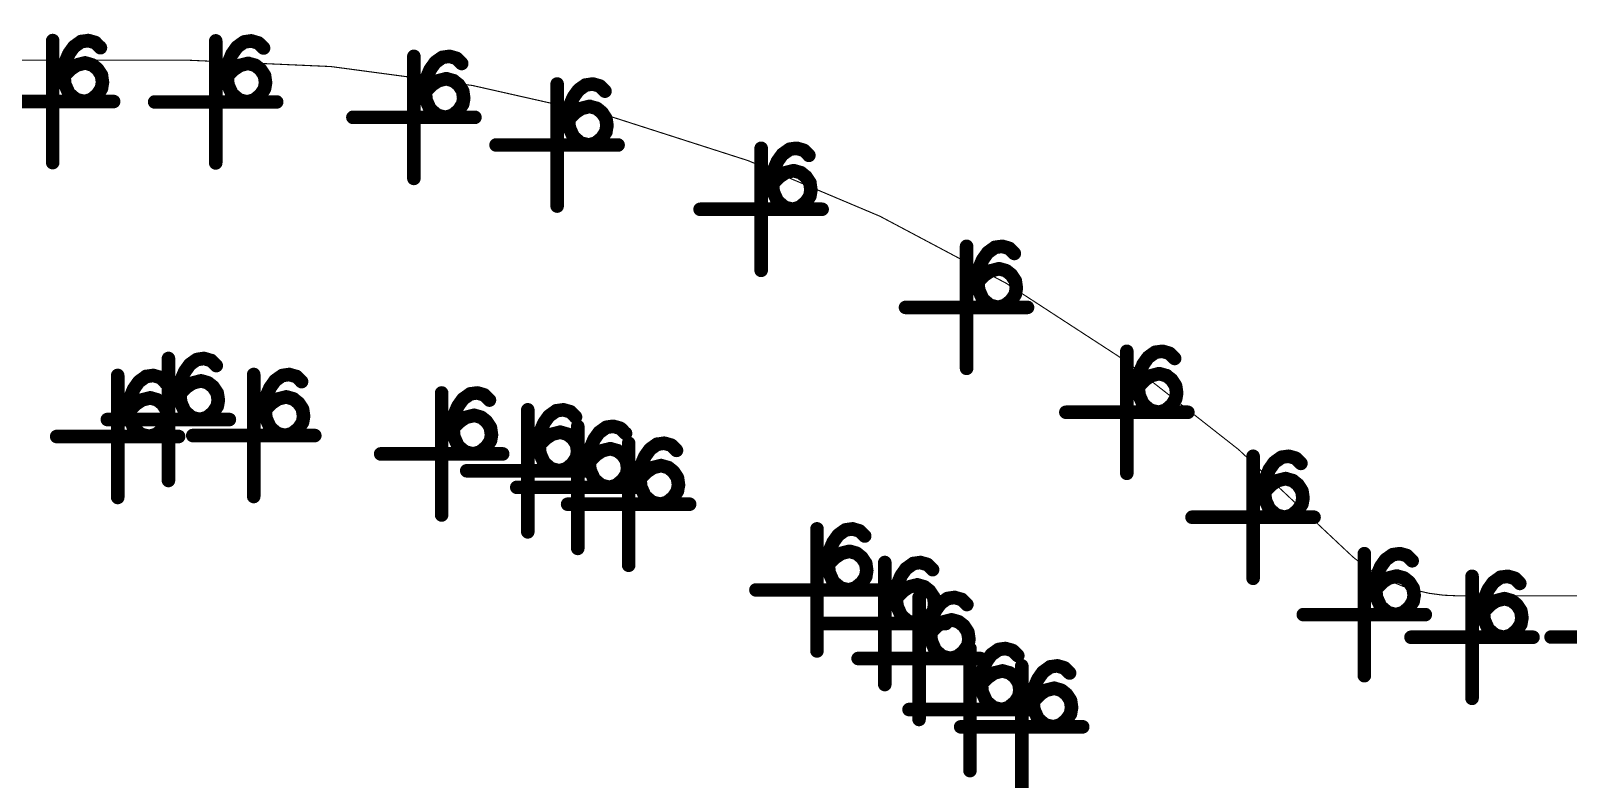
# Model space of a CAD drawing. Header units: millimetres. Extents: x 3362 to 3827, y -139 to 191.
# Drawn here: x 3550.41 to 3564.81, y 19.33 to 26.33 of the extents above; entities that cross this region are included whole.
import ezdxf

# ---------------------------------------------------------------- set-up
doc = ezdxf.new("R2010")
doc.units = ezdxf.units.MM
doc.header["$LTSCALE"] = 23.1
doc.layers.get('0').update_dxf_attribs({"linetype": 'CONTINUOUS'})

# ---------------------------------------------------------------- blocks, each defined once
blk = doc.blocks.new('PAD_R1')
at = {"const_width": 0.5}
blk.add_lwpolyline([(0.25, 0, 1), (-0.25, 0, 1)], format="xyb", close=True, dxfattribs=at)

msp = doc.modelspace()

# ---------------------------------------------------------------- linework, layer by layer
for points, const_width in [([(3550.614, 26.243), (3550.614, 25.1)], 0.127), ([(3550.738, 26.19), (3550.841, 26.116)], 0.0818), ([(3550.81, 26.261), (3550.884, 26.158)], 0.0821), ([(3550.905, 26.301), (3550.922, 26.175)], 0.0672), ([(3550.998, 26.295), (3550.963, 26.172)], 0.0695), ([(3551.082, 26.245), (3550.993, 26.155)], 0.0675), ([(3552.141, 26.24), (3552.141, 25.097)], 0.127), ([(3552.265, 26.186), (3552.369, 26.112)], 0.0818), ([(3552.337, 26.258), (3552.411, 26.155)], 0.0821), ([(3552.432, 26.298), (3552.45, 26.172)], 0.0672), ([(3552.525, 26.291), (3552.49, 26.169)], 0.0695), ([(3552.61, 26.241), (3552.52, 26.152)], 0.0675), ([(3550.693, 26.111), (3550.81, 26.061)], 0.0727), ([(3550.778, 26.048), (3550.849, 25.943)], 0.0687), ([(3550.865, 26.086), (3550.896, 25.962)], 0.0785), ([(3550.969, 26.085), (3550.934, 25.963)], 0.0695), ([(3551.049, 26.045), (3550.969, 25.946)], 0.0609), ([(3552.221, 26.107), (3552.337, 26.057)], 0.0727), ([(3552.306, 26.045), (3552.376, 25.939)], 0.0687), ([(3552.392, 26.082), (3552.423, 25.959)], 0.0785), ([(3552.496, 26.081), (3552.462, 25.959)], 0.0695), ([(3552.576, 26.041), (3552.496, 25.942)], 0.0609), ([(3553.997, 26.095), (3553.997, 24.952)], 0.127), ([(3554.122, 26.042), (3554.225, 25.968)], 0.0818), ([(3554.193, 26.114), (3554.267, 26.01)], 0.0821), ([(3554.288, 26.153), (3554.306, 26.028)], 0.0672), ([(3554.381, 26.147), (3554.346, 26.025)], 0.0695), ([(3554.466, 26.097), (3554.376, 26.007)], 0.0675), ([(3550.66, 25.875), (3550.786, 25.888)], 0.0955), ([(3550.661, 25.976), (3550.787, 25.956)], 0.0754), ([(3550.669, 26.025), (3550.794, 26.006)], 0.0754), ([(3550.707, 25.988), (3550.797, 25.898)], 0.0945), ([(3551.105, 25.983), (3550.999, 25.913)], 0.0687), ([(3551.138, 25.895), (3551.013, 25.877)], 0.0675), ([(3552.187, 25.871), (3552.314, 25.884)], 0.0955), ([(3552.188, 25.972), (3552.314, 25.953)], 0.0754), ([(3552.196, 26.021), (3552.322, 26.002)], 0.0754), ([(3552.234, 25.984), (3552.324, 25.895)], 0.0945), ([(3552.632, 25.979), (3552.526, 25.909)], 0.0687), ([(3552.666, 25.891), (3552.54, 25.873)], 0.0675), ([(3554.077, 25.963), (3554.194, 25.913)], 0.0727), ([(3554.162, 25.9), (3554.232, 25.795)], 0.0687), ([(3554.248, 25.938), (3554.279, 25.815)], 0.0785), ([(3554.353, 25.937), (3554.318, 25.815)], 0.0695), ([(3554.432, 25.897), (3554.353, 25.798)], 0.0609), ([(3555.63, 25.894), (3555.648, 25.769)], 0.0672), ([(3550.689, 25.765), (3550.805, 25.816)], 0.0939), ([(3550.758, 25.671), (3550.841, 25.767)], 0.0879), ([(3550.855, 25.619), (3550.886, 25.743)], 0.0785), ([(3551.045, 25.666), (3550.964, 25.763)], 0.0743), ([(3551.105, 25.731), (3550.999, 25.802)], 0.0687), ([(3551.138, 25.813), (3551.013, 25.834)], 0.058), ([(3552.216, 25.761), (3552.332, 25.813)], 0.0939), ([(3552.285, 25.667), (3552.368, 25.764)], 0.0879), ([(3552.572, 25.662), (3552.491, 25.76)], 0.0743), ([(3552.632, 25.728), (3552.526, 25.798)], 0.0687), ([(3552.666, 25.81), (3552.54, 25.831)], 0.058), ([(3554.043, 25.727), (3554.17, 25.74)], 0.0955), ([(3554.045, 25.828), (3554.17, 25.808)], 0.0754), ([(3554.052, 25.877), (3554.178, 25.858)], 0.0754), ([(3554.09, 25.84), (3554.18, 25.75)], 0.0945), ([(3554.488, 25.835), (3554.382, 25.765)], 0.0687), ([(3554.522, 25.747), (3554.396, 25.729)], 0.0675), ([(3555.339, 25.836), (3555.339, 24.693)], 0.127), ([(3555.463, 25.783), (3555.567, 25.709)], 0.0818), ([(3555.535, 25.855), (3555.609, 25.751)], 0.0821), ([(3555.723, 25.888), (3555.688, 25.766)], 0.0695), ([(3555.808, 25.838), (3555.718, 25.748)], 0.0675), ([(3551.185, 25.672), (3550.042, 25.672)], 0.127), ([(3550.96, 25.62), (3550.925, 25.742)], 0.0692), ([(3552.712, 25.668), (3551.569, 25.668)], 0.127), ([(3552.383, 25.616), (3552.414, 25.739)], 0.0785), ([(3552.487, 25.616), (3552.452, 25.739)], 0.0692), ([(3554.072, 25.617), (3554.188, 25.669)], 0.0939), ([(3554.142, 25.523), (3554.224, 25.62)], 0.0879), ([(3554.428, 25.518), (3554.347, 25.615)], 0.0743), ([(3554.488, 25.584), (3554.382, 25.654)], 0.0687), ([(3554.522, 25.665), (3554.397, 25.687)], 0.058), ([(3555.394, 25.618), (3555.519, 25.599)], 0.0754), ([(3555.418, 25.704), (3555.535, 25.654)], 0.0727), ([(3555.504, 25.641), (3555.574, 25.536)], 0.0687), ([(3555.59, 25.679), (3555.621, 25.555)], 0.0785), ([(3555.694, 25.678), (3555.66, 25.556)], 0.0695), ([(3555.774, 25.638), (3555.694, 25.539)], 0.0609), ([(3554.569, 25.524), (3553.426, 25.524)], 0.127), ([(3554.239, 25.472), (3554.27, 25.595)], 0.0785), ([(3554.343, 25.472), (3554.308, 25.594)], 0.0692), ([(3555.385, 25.468), (3555.511, 25.481)], 0.0955), ([(3555.386, 25.569), (3555.512, 25.549)], 0.0754), ([(3555.432, 25.581), (3555.522, 25.491)], 0.0945), ([(3555.83, 25.576), (3555.724, 25.506)], 0.0687), ([(3555.864, 25.488), (3555.738, 25.47)], 0.0675), ([(3555.414, 25.358), (3555.53, 25.41)], 0.0939), ([(3555.483, 25.264), (3555.566, 25.361)], 0.0879), ([(3555.581, 25.213), (3555.611, 25.336)], 0.0785), ([(3555.685, 25.213), (3555.65, 25.335)], 0.0692), ([(3555.77, 25.259), (3555.689, 25.356)], 0.0743), ([(3555.83, 25.325), (3555.724, 25.395)], 0.0687), ([(3555.863, 25.406), (3555.738, 25.428)], 0.058), ([(3555.91, 25.265), (3554.767, 25.265)], 0.127), ([(3557.25, 25.234), (3557.25, 24.091)], 0.127), ([(3557.374, 25.181), (3557.477, 25.107)], 0.0818), ([(3557.446, 25.253), (3557.52, 25.149)], 0.0821), ([(3557.541, 25.293), (3557.558, 25.167)], 0.0672), ([(3557.634, 25.286), (3557.599, 25.164)], 0.0695), ([(3557.718, 25.236), (3557.629, 25.147)], 0.0675), ([(3557.329, 25.102), (3557.446, 25.052)], 0.0727), ([(3557.414, 25.04), (3557.485, 24.934)], 0.0687), ([(3557.501, 25.077), (3557.532, 24.954)], 0.0785), ([(3557.605, 25.076), (3557.57, 24.954)], 0.0695), ([(3557.685, 25.036), (3557.605, 24.937)], 0.0609), ([(3557.296, 24.866), (3557.422, 24.879)], 0.0955), ([(3557.297, 24.967), (3557.423, 24.948)], 0.0754), ([(3557.305, 25.016), (3557.43, 24.997)], 0.0754), ([(3557.343, 24.979), (3557.433, 24.889)], 0.0945), ([(3557.741, 24.974), (3557.635, 24.904)], 0.0687), ([(3557.774, 24.886), (3557.649, 24.868)], 0.0675), ([(3557.325, 24.756), (3557.441, 24.808)], 0.0939), ([(3557.394, 24.662), (3557.477, 24.759)], 0.0879), ([(3557.491, 24.611), (3557.522, 24.734)], 0.0785), ([(3557.681, 24.657), (3557.6, 24.755)], 0.0743), ([(3557.741, 24.723), (3557.635, 24.793)], 0.0687), ([(3557.774, 24.805), (3557.649, 24.826)], 0.058), ([(3557.821, 24.663), (3556.678, 24.663)], 0.127), ([(3557.596, 24.611), (3557.561, 24.733)], 0.0692), ([(3559.174, 24.316), (3559.174, 23.173)], 0.127), ([(3559.37, 24.334), (3559.444, 24.231)], 0.0821), ([(3559.465, 24.374), (3559.482, 24.248)], 0.0672), ([(3559.558, 24.368), (3559.523, 24.245)], 0.0695), ([(3559.642, 24.318), (3559.553, 24.228)], 0.0675), ([(3559.253, 24.184), (3559.37, 24.134)], 0.0727), ([(3559.298, 24.262), (3559.401, 24.189)], 0.0818), ([(3559.425, 24.158), (3559.456, 24.035)], 0.0785), ([(3559.221, 24.048), (3559.347, 24.029)], 0.0754), ([(3559.229, 24.098), (3559.354, 24.079)], 0.0754), ([(3559.267, 24.061), (3559.357, 23.971)], 0.0945), ([(3559.338, 24.121), (3559.409, 24.015)], 0.0687), ([(3559.529, 24.158), (3559.494, 24.036)], 0.0695), ([(3559.609, 24.118), (3559.529, 24.019)], 0.0609), ([(3559.665, 24.056), (3559.559, 23.985)], 0.0687), ([(3559.22, 23.948), (3559.346, 23.96)], 0.0955), ([(3559.249, 23.838), (3559.365, 23.889)], 0.0939), ([(3559.665, 23.804), (3559.559, 23.875)], 0.0687), ([(3559.698, 23.968), (3559.573, 23.95)], 0.0675), ([(3559.698, 23.886), (3559.573, 23.907)], 0.058), ([(3559.745, 23.744), (3558.602, 23.744)], 0.127), ([(3559.318, 23.744), (3559.401, 23.84)], 0.0879), ([(3559.416, 23.692), (3559.446, 23.816)], 0.0785), ([(3559.52, 23.693), (3559.485, 23.815)], 0.0692), ([(3559.605, 23.738), (3559.524, 23.836)], 0.0743), ([(3551.989, 23.324), (3552.007, 23.198)], 0.0672), ([(3552.082, 23.317), (3552.047, 23.195)], 0.0695), ([(3560.675, 23.333), (3560.675, 22.19)], 0.127), ([(3560.871, 23.352), (3560.945, 23.248)], 0.0821), ([(3560.966, 23.391), (3560.984, 23.266)], 0.0672), ([(3561.059, 23.385), (3561.024, 23.263)], 0.0695), ([(3561.144, 23.335), (3561.054, 23.245)], 0.0675), ([(3551.514, 23.165), (3551.532, 23.039)], 0.0672), ([(3551.607, 23.158), (3551.572, 23.036)], 0.0695), ([(3551.698, 23.266), (3551.698, 22.123)], 0.127), ([(3551.822, 23.212), (3551.926, 23.138)], 0.0818), ([(3551.894, 23.284), (3551.968, 23.181)], 0.0821), ([(3552.167, 23.268), (3552.077, 23.178)], 0.0675), ([(3552.788, 23.174), (3552.806, 23.048)], 0.0672), ([(3552.881, 23.167), (3552.846, 23.045)], 0.0695), ([(3560.755, 23.201), (3560.871, 23.151)], 0.0727), ([(3560.799, 23.28), (3560.903, 23.206)], 0.0818), ([(3560.926, 23.176), (3560.957, 23.053)], 0.0785), ([(3561.031, 23.175), (3560.996, 23.053)], 0.0695), ([(3551.223, 23.107), (3551.223, 21.964)], 0.127), ([(3551.347, 23.053), (3551.45, 22.98)], 0.0818), ([(3551.419, 23.125), (3551.493, 23.022)], 0.0821), ([(3551.691, 23.109), (3551.602, 23.019)], 0.0675), ([(3551.753, 23.048), (3551.879, 23.028)], 0.0754), ([(3551.778, 23.134), (3551.894, 23.084)], 0.0727), ([(3551.791, 23.01), (3551.881, 22.921)], 0.0945), ([(3551.863, 23.071), (3551.933, 22.965)], 0.0687), ([(3551.949, 23.108), (3551.98, 22.985)], 0.0785), ([(3552.054, 23.108), (3552.019, 22.986)], 0.0695), ([(3552.133, 23.068), (3552.054, 22.968)], 0.0609), ([(3552.497, 23.116), (3552.497, 21.973)], 0.127), ([(3552.622, 23.062), (3552.725, 22.988)], 0.0818), ([(3552.694, 23.134), (3552.767, 23.031)], 0.0821), ([(3552.966, 23.118), (3552.876, 23.028)], 0.0675), ([(3560.723, 23.066), (3560.848, 23.046)], 0.0754), ([(3560.73, 23.115), (3560.856, 23.096)], 0.0754), ([(3560.768, 23.078), (3560.858, 22.988)], 0.0945), ([(3560.84, 23.138), (3560.91, 23.033)], 0.0687), ([(3561.11, 23.135), (3561.031, 23.036)], 0.0609), ([(3561.166, 23.073), (3561.06, 23.003)], 0.0687), ([(3551.278, 22.889), (3551.403, 22.87)], 0.0754), ([(3551.302, 22.975), (3551.419, 22.925)], 0.0727), ([(3551.316, 22.852), (3551.406, 22.762)], 0.0945), ([(3551.387, 22.912), (3551.458, 22.806)], 0.0687), ([(3551.474, 22.949), (3551.505, 22.826)], 0.0785), ([(3551.578, 22.949), (3551.543, 22.827)], 0.0695), ([(3551.658, 22.909), (3551.578, 22.81)], 0.0609), ([(3551.744, 22.897), (3551.871, 22.91)], 0.0955), ([(3551.745, 22.998), (3551.871, 22.979)], 0.0754), ([(3552.189, 23.006), (3552.083, 22.935)], 0.0687), ([(3552.223, 22.918), (3552.097, 22.899)], 0.0675), ([(3552.552, 22.897), (3552.678, 22.878)], 0.0754), ([(3552.577, 22.984), (3552.694, 22.933)], 0.0727), ([(3552.59, 22.86), (3552.68, 22.771)], 0.0945), ([(3552.662, 22.921), (3552.732, 22.815)], 0.0687), ([(3552.749, 22.958), (3552.779, 22.835)], 0.0785), ([(3552.853, 22.958), (3552.818, 22.835)], 0.0695), ([(3552.932, 22.917), (3552.853, 22.818)], 0.0609), ([(3554.257, 22.943), (3554.257, 21.8)], 0.127), ([(3554.382, 22.89), (3554.485, 22.816)], 0.0818), ([(3554.454, 22.961), (3554.527, 22.858)], 0.0821), ([(3554.548, 23.001), (3554.566, 22.876)], 0.0672), ([(3554.641, 22.995), (3554.606, 22.873)], 0.0695), ([(3554.726, 22.945), (3554.636, 22.855)], 0.0675), ([(3560.721, 22.965), (3560.848, 22.978)], 0.0955), ([(3560.75, 22.855), (3560.866, 22.907)], 0.0939), ([(3560.82, 22.761), (3560.902, 22.858)], 0.0879), ([(3561.166, 22.822), (3561.06, 22.892)], 0.0687), ([(3561.2, 22.985), (3561.074, 22.967)], 0.0675), ([(3561.2, 22.903), (3561.074, 22.925)], 0.058), ([(3552.269, 22.694), (3551.126, 22.694)], 0.127), ([(3551.269, 22.739), (3551.395, 22.751)], 0.0955), ([(3551.27, 22.839), (3551.396, 22.82)], 0.0754), ([(3551.714, 22.847), (3551.608, 22.776)], 0.0687), ([(3551.748, 22.759), (3551.622, 22.741)], 0.0675), ([(3551.773, 22.788), (3551.889, 22.839)], 0.0939), ([(3551.842, 22.694), (3551.925, 22.79)], 0.0879), ([(3551.94, 22.642), (3551.971, 22.765)], 0.0785), ([(3552.044, 22.643), (3552.009, 22.765)], 0.0692), ([(3552.129, 22.688), (3552.048, 22.786)], 0.0743), ([(3552.189, 22.754), (3552.083, 22.825)], 0.0687), ([(3552.223, 22.836), (3552.097, 22.857)], 0.058), ([(3552.544, 22.747), (3552.67, 22.76)], 0.0955), ([(3552.545, 22.848), (3552.67, 22.829)], 0.0754), ([(3552.988, 22.856), (3552.883, 22.785)], 0.0687), ([(3553.022, 22.767), (3552.896, 22.749)], 0.0675), ([(3554.312, 22.725), (3554.438, 22.706)], 0.0754), ([(3554.337, 22.811), (3554.454, 22.761)], 0.0727), ([(3554.422, 22.748), (3554.492, 22.643)], 0.0687), ([(3554.509, 22.786), (3554.539, 22.662)], 0.0785), ([(3554.613, 22.785), (3554.578, 22.663)], 0.0695), ([(3554.692, 22.745), (3554.613, 22.646)], 0.0609), ([(3555.064, 22.785), (3555.064, 21.642)], 0.127), ([(3555.188, 22.732), (3555.291, 22.658)], 0.0818), ([(3555.26, 22.803), (3555.334, 22.7)], 0.0821), ([(3555.355, 22.843), (3555.372, 22.718)], 0.0672), ([(3555.448, 22.837), (3555.413, 22.715)], 0.0695), ([(3555.532, 22.787), (3555.443, 22.697)], 0.0675), ([(3561.247, 22.762), (3560.104, 22.762)], 0.127), ([(3560.917, 22.71), (3560.948, 22.833)], 0.0785), ([(3561.021, 22.71), (3560.986, 22.832)], 0.0692), ([(3561.106, 22.756), (3561.025, 22.853)], 0.0743), ([(3551.298, 22.629), (3551.414, 22.68)], 0.0939), ([(3551.367, 22.535), (3551.45, 22.631)], 0.0879), ([(3551.465, 22.483), (3551.495, 22.607)], 0.0785), ([(3551.569, 22.484), (3551.534, 22.606)], 0.0692), ([(3551.654, 22.529), (3551.573, 22.627)], 0.0743), ([(3551.714, 22.595), (3551.608, 22.666)], 0.0687), ([(3551.747, 22.677), (3551.622, 22.698)], 0.058), ([(3552.573, 22.637), (3552.689, 22.689)], 0.0939), ([(3552.642, 22.543), (3552.724, 22.64)], 0.0879), ([(3552.739, 22.492), (3552.77, 22.615)], 0.0785), ([(3552.843, 22.493), (3552.808, 22.615)], 0.0692), ([(3552.928, 22.538), (3552.847, 22.636)], 0.0743), ([(3552.988, 22.604), (3552.883, 22.674)], 0.0687), ([(3553.022, 22.686), (3552.897, 22.707)], 0.058), ([(3554.304, 22.575), (3554.43, 22.588)], 0.0955), ([(3554.305, 22.676), (3554.43, 22.656)], 0.0754), ([(3554.35, 22.688), (3554.44, 22.598)], 0.0945), ([(3554.748, 22.683), (3554.643, 22.613)], 0.0687), ([(3554.782, 22.595), (3554.656, 22.577)], 0.0675), ([(3555.143, 22.653), (3555.26, 22.603)], 0.0727), ([(3555.228, 22.59), (3555.299, 22.485)], 0.0687), ([(3555.315, 22.628), (3555.346, 22.504)], 0.0785), ([(3555.419, 22.627), (3555.384, 22.505)], 0.0695), ([(3555.499, 22.587), (3555.419, 22.488)], 0.0609), ([(3555.532, 22.63), (3555.532, 21.487)], 0.127), ([(3555.657, 22.577), (3555.76, 22.503)], 0.0818), ([(3555.729, 22.649), (3555.803, 22.545)], 0.0821), ([(3555.823, 22.689), (3555.841, 22.563)], 0.0672), ([(3555.916, 22.682), (3555.882, 22.56)], 0.0695), ([(3556.001, 22.632), (3555.911, 22.543)], 0.0675), ([(3551.794, 22.535), (3550.651, 22.535)], 0.127), ([(3553.069, 22.544), (3551.926, 22.544)], 0.127), ([(3554.333, 22.465), (3554.449, 22.516)], 0.0939), ([(3554.402, 22.371), (3554.484, 22.467)], 0.0879), ([(3554.499, 22.32), (3554.53, 22.443)], 0.0785), ([(3554.603, 22.32), (3554.568, 22.442)], 0.0692), ([(3554.688, 22.366), (3554.607, 22.463)], 0.0743), ([(3554.748, 22.431), (3554.643, 22.502)], 0.0687), ([(3554.782, 22.513), (3554.657, 22.534)], 0.058), ([(3555.11, 22.417), (3555.236, 22.43)], 0.0955), ([(3555.111, 22.518), (3555.237, 22.498)], 0.0754), ([(3555.119, 22.567), (3555.244, 22.548)], 0.0754), ([(3555.157, 22.53), (3555.247, 22.44)], 0.0945), ([(3555.555, 22.525), (3555.449, 22.455)], 0.0687), ([(3555.589, 22.437), (3555.463, 22.419)], 0.0675), ([(3555.612, 22.498), (3555.729, 22.448)], 0.0727), ([(3555.697, 22.436), (3555.768, 22.33)], 0.0687), ([(3555.784, 22.473), (3555.814, 22.35)], 0.0785), ([(3555.888, 22.472), (3555.853, 22.35)], 0.0695), ([(3556.009, 22.472), (3556.009, 21.329)], 0.127), ([(3556.205, 22.491), (3556.279, 22.387)], 0.0821), ([(3556.3, 22.53), (3556.318, 22.405)], 0.0672), ([(3556.393, 22.524), (3556.358, 22.402)], 0.0695), ([(3556.478, 22.474), (3556.388, 22.384)], 0.0675), ([(3554.829, 22.372), (3553.686, 22.372)], 0.127), ([(3555.139, 22.307), (3555.255, 22.358)], 0.0939), ([(3555.208, 22.213), (3555.291, 22.309)], 0.0879), ([(3555.306, 22.162), (3555.336, 22.285)], 0.0785), ([(3555.495, 22.208), (3555.414, 22.305)], 0.0743), ([(3555.555, 22.274), (3555.449, 22.344)], 0.0687), ([(3555.588, 22.355), (3555.463, 22.376)], 0.058), ([(3555.579, 22.262), (3555.705, 22.275)], 0.0955), ([(3555.58, 22.363), (3555.705, 22.344)], 0.0754), ([(3555.587, 22.412), (3555.713, 22.393)], 0.0754), ([(3555.625, 22.375), (3555.715, 22.285)], 0.0945), ([(3555.967, 22.432), (3555.888, 22.333)], 0.0609), ([(3556.023, 22.37), (3555.918, 22.3)], 0.0687), ([(3556.088, 22.34), (3556.205, 22.29)], 0.0727), ([(3556.133, 22.419), (3556.237, 22.345)], 0.0818), ([(3556.26, 22.315), (3556.291, 22.192)], 0.0785), ([(3556.364, 22.314), (3556.33, 22.192)], 0.0695), ([(3561.858, 22.35), (3561.858, 21.207)], 0.127), ([(3561.982, 22.297), (3562.086, 22.223)], 0.0818), ([(3562.054, 22.369), (3562.128, 22.265)], 0.0821), ([(3562.149, 22.408), (3562.167, 22.283)], 0.0672), ([(3562.242, 22.402), (3562.207, 22.28)], 0.0695), ([(3562.327, 22.352), (3562.237, 22.262)], 0.0675), ([(3555.635, 22.214), (3554.492, 22.214)], 0.127), ([(3555.41, 22.162), (3555.375, 22.284)], 0.0692), ([(3555.608, 22.152), (3555.724, 22.204)], 0.0939), ([(3555.677, 22.058), (3555.759, 22.155)], 0.0879), ([(3555.963, 22.053), (3555.882, 22.151)], 0.0743), ([(3556.023, 22.119), (3555.918, 22.189)], 0.0687), ([(3556.057, 22.282), (3555.931, 22.264)], 0.0675), ([(3556.057, 22.201), (3555.932, 22.222)], 0.058), ([(3556.056, 22.205), (3556.182, 22.185)], 0.0754), ([(3556.064, 22.254), (3556.19, 22.235)], 0.0754), ([(3556.102, 22.217), (3556.192, 22.127)], 0.0945), ([(3556.174, 22.277), (3556.244, 22.172)], 0.0687), ([(3556.444, 22.274), (3556.364, 22.175)], 0.0609), ([(3556.5, 22.212), (3556.394, 22.142)], 0.0687), ([(3561.938, 22.218), (3562.054, 22.168)], 0.0727), ([(3562.023, 22.155), (3562.093, 22.05)], 0.0687), ([(3562.109, 22.193), (3562.14, 22.07)], 0.0785), ([(3562.214, 22.192), (3562.179, 22.07)], 0.0695), ([(3562.293, 22.152), (3562.214, 22.053)], 0.0609), ([(3556.104, 22.059), (3554.961, 22.059)], 0.127), ([(3555.774, 22.007), (3555.805, 22.13)], 0.0785), ([(3555.878, 22.007), (3555.843, 22.129)], 0.0692), ([(3556.055, 22.104), (3556.181, 22.117)], 0.0955), ([(3556.084, 21.994), (3556.2, 22.046)], 0.0939), ([(3556.153, 21.9), (3556.236, 21.997)], 0.0879), ([(3556.5, 21.961), (3556.394, 22.031)], 0.0687), ([(3556.534, 22.124), (3556.408, 22.106)], 0.0675), ([(3556.533, 22.042), (3556.408, 22.064)], 0.058), ([(3561.904, 21.982), (3562.031, 21.995)], 0.0955), ([(3561.905, 22.083), (3562.031, 22.063)], 0.0754), ([(3561.913, 22.132), (3562.039, 22.113)], 0.0754), ([(3561.951, 22.095), (3562.041, 22.005)], 0.0945), ([(3562.349, 22.09), (3562.243, 22.02)], 0.0687), ([(3562.383, 22.002), (3562.257, 21.984)], 0.0675), ([(3556.58, 21.901), (3555.437, 21.901)], 0.127), ([(3556.251, 21.849), (3556.281, 21.972)], 0.0785), ([(3556.355, 21.849), (3556.32, 21.971)], 0.0692), ([(3556.44, 21.895), (3556.359, 21.992)], 0.0743), ([(3561.933, 21.872), (3562.049, 21.924)], 0.0939), ([(3562.002, 21.778), (3562.085, 21.875)], 0.0879), ([(3562.289, 21.773), (3562.208, 21.87)], 0.0743), ([(3562.349, 21.839), (3562.243, 21.909)], 0.0687), ([(3562.383, 21.92), (3562.257, 21.942)], 0.058), ([(3558.064, 21.728), (3558.081, 21.602)], 0.0672), ([(3558.157, 21.721), (3558.122, 21.599)], 0.0695), ([(3562.429, 21.779), (3561.286, 21.779)], 0.127), ([(3562.1, 21.727), (3562.131, 21.85)], 0.0785), ([(3562.204, 21.727), (3562.169, 21.849)], 0.0692), ([(3557.773, 21.67), (3557.773, 20.527)], 0.127), ([(3557.897, 21.616), (3558, 21.542)], 0.0818), ([(3557.969, 21.688), (3558.043, 21.585)], 0.0821), ([(3558.241, 21.672), (3558.152, 21.582)], 0.0675), ([(3557.828, 21.451), (3557.953, 21.432)], 0.0754), ([(3557.852, 21.538), (3557.969, 21.487)], 0.0727), ([(3557.866, 21.414), (3557.956, 21.325)], 0.0945), ([(3557.937, 21.475), (3558.008, 21.369)], 0.0687), ([(3558.024, 21.512), (3558.055, 21.389)], 0.0785), ([(3558.128, 21.512), (3558.093, 21.389)], 0.0695), ([(3558.208, 21.471), (3558.128, 21.372)], 0.0609), ([(3562.9, 21.438), (3562.9, 20.295)], 0.127), ([(3563.096, 21.457), (3563.17, 21.353)], 0.0821), ([(3563.191, 21.496), (3563.209, 21.371)], 0.0672), ([(3563.284, 21.49), (3563.249, 21.368)], 0.0695), ([(3563.369, 21.44), (3563.279, 21.35)], 0.0675), ([(3557.819, 21.301), (3557.945, 21.314)], 0.0955), ([(3557.82, 21.402), (3557.946, 21.383)], 0.0754), ([(3558.264, 21.409), (3558.158, 21.339)], 0.0687), ([(3558.297, 21.321), (3558.172, 21.303)], 0.0675), ([(3558.408, 21.355), (3558.408, 20.212)], 0.127), ([(3558.533, 21.302), (3558.636, 21.228)], 0.0818), ([(3558.605, 21.373), (3558.679, 21.27)], 0.0821), ([(3558.699, 21.413), (3558.717, 21.288)], 0.0672), ([(3558.792, 21.407), (3558.758, 21.284)], 0.0695), ([(3558.877, 21.357), (3558.787, 21.267)], 0.0675), ([(3562.98, 21.306), (3563.096, 21.256)], 0.0727), ([(3563.024, 21.385), (3563.128, 21.311)], 0.0818), ([(3563.151, 21.281), (3563.182, 21.157)], 0.0785), ([(3563.255, 21.28), (3563.221, 21.158)], 0.0695), ([(3564.2, 21.284), (3564.218, 21.158)], 0.0672), ([(3557.848, 21.191), (3557.964, 21.243)], 0.0939), ([(3557.917, 21.097), (3558, 21.194)], 0.0879), ([(3558.014, 21.046), (3558.045, 21.169)], 0.0785), ([(3558.119, 21.047), (3558.084, 21.169)], 0.0692), ([(3558.204, 21.092), (3558.122, 21.19)], 0.0743), ([(3558.264, 21.158), (3558.158, 21.228)], 0.0687), ([(3558.297, 21.24), (3558.172, 21.261)], 0.058), ([(3558.464, 21.137), (3558.589, 21.118)], 0.0754), ([(3558.488, 21.223), (3558.605, 21.173)], 0.0727), ([(3558.573, 21.16), (3558.644, 21.055)], 0.0687), ([(3558.66, 21.198), (3558.69, 21.074)], 0.0785), ([(3558.764, 21.197), (3558.729, 21.075)], 0.0695), ([(3558.843, 21.157), (3558.764, 21.058)], 0.0609), ([(3562.947, 21.171), (3563.073, 21.151)], 0.0754), ([(3562.955, 21.22), (3563.081, 21.201)], 0.0754), ([(3562.993, 21.183), (3563.083, 21.093)], 0.0945), ([(3563.065, 21.243), (3563.135, 21.138)], 0.0687), ([(3563.335, 21.24), (3563.255, 21.141)], 0.0609), ([(3563.391, 21.178), (3563.285, 21.108)], 0.0687), ([(3563.909, 21.226), (3563.909, 20.083)], 0.127), ([(3564.033, 21.173), (3564.137, 21.099)], 0.0818), ([(3564.105, 21.244), (3564.179, 21.141)], 0.0821), ([(3564.293, 21.278), (3564.258, 21.155)], 0.0695), ([(3564.378, 21.228), (3564.288, 21.138)], 0.0675), ([(3558.344, 21.098), (3557.201, 21.098)], 0.127), ([(3558.455, 20.987), (3558.581, 21)], 0.0955), ([(3558.456, 21.088), (3558.581, 21.068)], 0.0754), ([(3558.501, 21.1), (3558.591, 21.01)], 0.0945), ([(3558.729, 21.028), (3558.729, 19.885)], 0.127), ([(3558.899, 21.095), (3558.794, 21.025)], 0.0687), ([(3558.933, 21.007), (3558.808, 20.989)], 0.0675), ([(3558.925, 21.046), (3558.999, 20.943)], 0.0821), ([(3559.02, 21.086), (3559.038, 20.96)], 0.0672), ([(3559.113, 21.079), (3559.078, 20.957)], 0.0695), ([(3559.198, 21.03), (3559.108, 20.94)], 0.0675), ([(3562.946, 21.07), (3563.072, 21.083)], 0.0955), ([(3562.975, 20.96), (3563.091, 21.012)], 0.0939), ([(3563.391, 20.927), (3563.285, 20.997)], 0.0687), ([(3563.425, 21.09), (3563.299, 21.072)], 0.0675), ([(3563.424, 21.008), (3563.299, 21.029)], 0.058), ([(3563.964, 21.008), (3564.089, 20.989)], 0.0754), ([(3563.988, 21.094), (3564.105, 21.044)], 0.0727), ([(3564.073, 21.031), (3564.144, 20.926)], 0.0687), ([(3564.16, 21.069), (3564.191, 20.945)], 0.0785), ([(3564.264, 21.068), (3564.229, 20.946)], 0.0695), ([(3564.344, 21.028), (3564.264, 20.929)], 0.0609), ([(3558.484, 20.877), (3558.6, 20.928)], 0.0939), ([(3558.553, 20.783), (3558.635, 20.879)], 0.0879), ([(3558.65, 20.732), (3558.681, 20.855)], 0.0785), ([(3558.754, 20.732), (3558.72, 20.854)], 0.0692), ([(3558.839, 20.778), (3558.758, 20.875)], 0.0743), ([(3558.899, 20.843), (3558.794, 20.914)], 0.0687), ([(3558.809, 20.896), (3558.926, 20.846)], 0.0727), ([(3558.933, 20.925), (3558.808, 20.946)], 0.058), ([(3558.854, 20.974), (3558.957, 20.9)], 0.0818), ([(3558.98, 20.87), (3559.011, 20.747)], 0.0785), ([(3559.085, 20.87), (3559.05, 20.748)], 0.0695), ([(3563.471, 20.867), (3562.328, 20.867)], 0.127), ([(3563.044, 20.866), (3563.127, 20.963)], 0.0879), ([(3563.142, 20.815), (3563.173, 20.938)], 0.0785), ([(3563.246, 20.815), (3563.211, 20.937)], 0.0692), ([(3563.331, 20.861), (3563.25, 20.958)], 0.0743), ([(3563.955, 20.858), (3564.081, 20.871)], 0.0955), ([(3563.956, 20.959), (3564.082, 20.939)], 0.0754), ([(3564.002, 20.971), (3564.092, 20.881)], 0.0945), ([(3564.4, 20.966), (3564.294, 20.896)], 0.0687), ([(3564.434, 20.878), (3564.308, 20.86)], 0.0675), ([(3558.98, 20.784), (3557.837, 20.784)], 0.127), ([(3558.777, 20.76), (3558.902, 20.741)], 0.0754), ([(3558.784, 20.81), (3558.91, 20.79)], 0.0754), ([(3558.822, 20.772), (3558.912, 20.683)], 0.0945), ([(3558.894, 20.833), (3558.964, 20.727)], 0.0687), ([(3559.164, 20.83), (3559.085, 20.73)], 0.0609), ([(3559.22, 20.768), (3559.114, 20.697)], 0.0687), ([(3563.984, 20.748), (3564.1, 20.799)], 0.0939), ([(3564.053, 20.654), (3564.136, 20.75)], 0.0879), ([(3564.151, 20.602), (3564.181, 20.726)], 0.0785), ([(3564.255, 20.603), (3564.22, 20.725)], 0.0692), ([(3564.34, 20.649), (3564.259, 20.746)], 0.0743), ([(3564.4, 20.714), (3564.294, 20.785)], 0.0687), ([(3564.433, 20.796), (3564.308, 20.817)], 0.058), ([(3558.775, 20.659), (3558.902, 20.672)], 0.0955), ([(3558.804, 20.55), (3558.921, 20.601)], 0.0939), ([(3558.874, 20.456), (3558.956, 20.552)], 0.0879), ([(3559.22, 20.516), (3559.114, 20.587)], 0.0687), ([(3559.254, 20.68), (3559.128, 20.661)], 0.0675), ([(3559.254, 20.598), (3559.129, 20.619)], 0.058), ([(3559.206, 20.549), (3559.206, 19.406)], 0.127), ([(3559.403, 20.568), (3559.477, 20.464)], 0.0821), ([(3559.497, 20.608), (3559.515, 20.482)], 0.0672), ([(3559.59, 20.601), (3559.556, 20.479)], 0.0695), ([(3564.48, 20.655), (3563.337, 20.655)], 0.127), ([(3565.792, 20.657), (3564.649, 20.657)], 0.127), ([(3559.301, 20.456), (3558.158, 20.456)], 0.127), ([(3558.971, 20.404), (3559.002, 20.527)], 0.0785), ([(3559.075, 20.405), (3559.04, 20.527)], 0.0692), ([(3559.16, 20.45), (3559.079, 20.548)], 0.0743), ([(3559.286, 20.417), (3559.403, 20.367)], 0.0727), ([(3559.331, 20.496), (3559.434, 20.422)], 0.0818), ([(3559.675, 20.551), (3559.585, 20.462)], 0.0675), ([(3559.691, 20.387), (3559.691, 19.244)], 0.127), ([(3559.982, 20.445), (3560, 20.32)], 0.0672), ([(3560.075, 20.439), (3560.04, 20.316)], 0.0695), ([(3559.254, 20.282), (3559.38, 20.263)], 0.0754), ([(3559.262, 20.331), (3559.387, 20.312)], 0.0754), ([(3559.3, 20.294), (3559.389, 20.204)], 0.0945), ([(3559.371, 20.355), (3559.442, 20.249)], 0.0687), ([(3559.458, 20.392), (3559.488, 20.269)], 0.0785), ([(3559.562, 20.391), (3559.527, 20.269)], 0.0695), ([(3559.641, 20.351), (3559.562, 20.252)], 0.0609), ([(3559.697, 20.289), (3559.592, 20.219)], 0.0687), ([(3559.815, 20.334), (3559.919, 20.26)], 0.0818), ([(3559.887, 20.405), (3559.961, 20.302)], 0.0821), ([(3560.16, 20.389), (3560.07, 20.299)], 0.0675), ([(3559.253, 20.181), (3559.379, 20.194)], 0.0955), ([(3559.282, 20.071), (3559.398, 20.123)], 0.0939), ([(3559.731, 20.201), (3559.606, 20.183)], 0.0675), ([(3559.731, 20.12), (3559.606, 20.141)], 0.058), ([(3559.746, 20.169), (3559.872, 20.15)], 0.0754), ([(3559.77, 20.255), (3559.887, 20.205)], 0.0727), ([(3559.784, 20.132), (3559.874, 20.042)], 0.0945), ([(3559.856, 20.192), (3559.926, 20.087)], 0.0687), ([(3559.942, 20.23), (3559.973, 20.106)], 0.0785), ([(3560.046, 20.229), (3560.012, 20.107)], 0.0695), ([(3560.126, 20.189), (3560.046, 20.09)], 0.0609), ([(3559.778, 19.978), (3558.635, 19.978)], 0.127), ([(3559.351, 19.977), (3559.433, 20.074)], 0.0879), ([(3559.448, 19.926), (3559.479, 20.049)], 0.0785), ([(3559.553, 19.926), (3559.518, 20.048)], 0.0692), ([(3559.638, 19.972), (3559.556, 20.07)], 0.0743), ([(3559.697, 20.038), (3559.592, 20.108)], 0.0687), ([(3559.737, 20.019), (3559.863, 20.032)], 0.0955), ([(3559.738, 20.12), (3559.864, 20.1)], 0.0754), ([(3560.182, 20.127), (3560.076, 20.057)], 0.0687), ([(3560.216, 20.039), (3560.09, 20.021)], 0.0675), ([(3560.262, 19.816), (3559.119, 19.816)], 0.127), ([(3559.766, 19.909), (3559.882, 19.96)], 0.0939), ([(3559.835, 19.815), (3559.918, 19.911)], 0.0879), ([(3559.933, 19.764), (3559.963, 19.887)], 0.0785), ([(3560.037, 19.764), (3560.002, 19.886)], 0.0692), ([(3560.122, 19.81), (3560.041, 19.907)], 0.0743), ([(3560.182, 19.875), (3560.076, 19.946)], 0.0687), ([(3560.215, 19.957), (3560.09, 19.978)], 0.058)]:
    msp.add_lwpolyline(points, dxfattribs=dict(const_width=const_width))
at = {"const_width": 0.0102}
msp.add_lwpolyline([(3613.171, 13.459), (3613.171, 25.059, 0.414215), (3612.171, 26.059), (3581.163, 26.059, 0.202312), (3570.347, 21.496, -0.202309), (3569.272, 21.043), (3563.773, 21.043, -0.202309), (3562.698, 21.496, 0.202312), (3551.882, 26.059), (3530.351, 26.059, 0.414215), (3529.351, 25.059), (3529.351, 13.459, 0.414215), (3530.351, 12.459), (3551.468, 12.459, -0.196013), (3553.215, 11.747, 0.196007), (3563.773, 7.443), (3569.272, 7.443, 0.196007), (3579.83, 11.747, -0.196013), (3581.577, 12.459), (3612.171, 12.459, 0.414215)], format="xyb", close=True, dxfattribs=at)

# ---------------------------------------------------------------- block references
at = {"xscale": 0.127, "yscale": 0.127}
for p in [(3550.614, 26.243), (3550.813, 26.186), (3550.88, 26.234), (3550.947, 26.243), (3551.014, 26.224), (3551.061, 26.176), (3552.141, 26.24), (3552.341, 26.182), (3552.408, 26.23), (3552.474, 26.24), (3552.541, 26.22), (3552.589, 26.173), (3550.737, 26.053), (3550.766, 26.119), (3550.842, 26.014), (3550.918, 26.034), (3550.985, 26.014), (3552.265, 26.049), (3552.293, 26.116), (3552.369, 26.011), (3552.446, 26.03), (3552.512, 26.011), (3553.997, 26.095), (3554.197, 26.038), (3554.264, 26.086), (3554.33, 26.095), (3554.397, 26.076), (3554.445, 26.028), (3550.718, 25.929), (3550.718, 25.91), (3550.785, 25.976), (3551.033, 25.976), (3551.071, 25.919), (3552.246, 25.925), (3552.246, 25.906), (3552.312, 25.973), (3552.56, 25.973), (3552.598, 25.916), (3554.121, 25.905), (3554.15, 25.972), (3554.226, 25.867), (3554.302, 25.886), (3554.369, 25.867), (3550.728, 25.834), (3550.766, 25.748), (3551.033, 25.738), (3551.071, 25.795), (3551.08, 25.852), (3552.255, 25.83), (3552.293, 25.744), (3552.56, 25.735), (3552.598, 25.792), (3552.608, 25.849), (3554.102, 25.781), (3554.102, 25.762), (3554.169, 25.829), (3554.416, 25.829), (3554.454, 25.771), (3555.339, 25.836), (3555.539, 25.779), (3555.605, 25.827), (3555.672, 25.836), (3555.739, 25.817), (3555.787, 25.769), (3550.833, 25.691), (3550.909, 25.672), (3550.976, 25.691), (3551.185, 25.672), (3551.569, 25.668), (3552.36, 25.687), (3552.436, 25.668), (3552.503, 25.687), (3552.712, 25.668), (3554.111, 25.686), (3554.15, 25.6), (3554.416, 25.59), (3554.454, 25.647), (3554.464, 25.705), (3555.462, 25.646), (3555.491, 25.712), (3555.567, 25.608), (3555.644, 25.627), (3555.71, 25.608), (3553.426, 25.524), (3554.216, 25.543), (3554.293, 25.524), (3554.359, 25.543), (3554.569, 25.524), (3555.443, 25.522), (3555.443, 25.503), (3555.51, 25.569), (3555.758, 25.569), (3555.796, 25.512), (3555.806, 25.446), (3555.453, 25.427), (3555.491, 25.341), (3555.558, 25.284), (3555.701, 25.284), (3555.758, 25.331), (3555.796, 25.388), (3554.767, 25.265), (3555.634, 25.265), (3555.91, 25.265), (3557.25, 25.234), (3557.449, 25.177), (3557.516, 25.225), (3557.583, 25.234), (3557.65, 25.215), (3557.697, 25.168), (3550.614, 25.1), (3552.141, 25.097), (3557.373, 25.044), (3557.402, 25.111), (3557.478, 25.006), (3557.554, 25.025), (3557.621, 25.006), (3553.997, 24.952), (3557.354, 24.92), (3557.354, 24.901), (3557.421, 24.968), (3557.669, 24.968), (3557.707, 24.911), (3557.364, 24.825), (3557.402, 24.739), (3557.669, 24.729), (3557.707, 24.787), (3557.716, 24.844), (3555.339, 24.693), (3556.678, 24.663), (3557.469, 24.682), (3557.545, 24.663), (3557.612, 24.682), (3557.821, 24.663), (3559.174, 24.316), (3559.44, 24.307), (3559.507, 24.316), (3559.574, 24.297), (3559.326, 24.192), (3559.374, 24.259), (3559.621, 24.249), (3557.25, 24.091), (3559.278, 24.002), (3559.297, 24.125), (3559.345, 24.049), (3559.402, 24.087), (3559.478, 24.106), (3559.545, 24.087), (3559.593, 24.049), (3559.631, 23.992), (3559.278, 23.982), (3559.288, 23.907), (3559.631, 23.868), (3559.64, 23.925), (3558.602, 23.744), (3559.326, 23.821), (3559.393, 23.764), (3559.469, 23.744), (3559.536, 23.764), (3559.593, 23.811), (3559.745, 23.744), (3560.675, 23.333), (3560.875, 23.276), (3560.942, 23.324), (3561.008, 23.333), (3561.075, 23.314), (3551.698, 23.266), (3551.85, 23.142), (3551.898, 23.209), (3551.965, 23.256), (3552.031, 23.266), (3552.098, 23.247), (3552.146, 23.199), (3559.174, 23.173), (3560.799, 23.143), (3560.827, 23.21), (3560.98, 23.124), (3561.123, 23.266), (3551.223, 23.107), (3551.375, 22.983), (3551.423, 23.05), (3551.489, 23.098), (3551.556, 23.107), (3551.623, 23.088), (3551.67, 23.04), (3551.822, 23.075), (3551.869, 22.999), (3551.927, 23.037), (3552.003, 23.056), (3552.07, 23.037), (3552.117, 22.999), (3552.497, 23.116), (3552.65, 22.992), (3552.697, 23.058), (3552.764, 23.106), (3552.83, 23.116), (3552.897, 23.097), (3552.945, 23.049), (3560.78, 23.019), (3560.78, 23), (3560.846, 23.067), (3560.904, 23.105), (3561.047, 23.105), (3561.094, 23.067), (3561.132, 23.009), (3551.346, 22.916), (3551.394, 22.84), (3551.451, 22.878), (3551.527, 22.897), (3551.594, 22.878), (3551.642, 22.84), (3551.803, 22.951), (3551.803, 22.932), (3551.812, 22.856), (3552.155, 22.942), (3552.165, 22.875), (3552.621, 22.925), (3552.669, 22.849), (3552.726, 22.887), (3552.802, 22.906), (3552.869, 22.887), (3552.916, 22.849), (3554.257, 22.943), (3554.457, 22.886), (3554.524, 22.934), (3554.59, 22.943), (3554.657, 22.924), (3554.705, 22.876), (3560.789, 22.924), (3560.827, 22.838), (3561.132, 22.885), (3561.142, 22.943), (3551.126, 22.694), (3551.327, 22.792), (3551.327, 22.773), (3551.337, 22.697), (3551.68, 22.783), (3551.69, 22.716), (3551.85, 22.77), (3551.917, 22.713), (3551.993, 22.694), (3552.06, 22.713), (3552.117, 22.761), (3552.155, 22.818), (3552.269, 22.694), (3552.602, 22.801), (3552.602, 22.782), (3552.612, 22.706), (3552.954, 22.792), (3552.964, 22.725), (3554.381, 22.753), (3554.41, 22.819), (3554.486, 22.714), (3554.562, 22.734), (3554.629, 22.714), (3555.064, 22.785), (3555.264, 22.728), (3555.33, 22.776), (3555.397, 22.785), (3555.464, 22.766), (3555.511, 22.718), (3560.104, 22.762), (3560.894, 22.781), (3560.97, 22.762), (3561.037, 22.781), (3561.094, 22.828), (3561.247, 22.762), (3551.375, 22.612), (3551.442, 22.554), (3551.585, 22.554), (3551.642, 22.602), (3551.68, 22.659), (3552.65, 22.62), (3552.716, 22.563), (3552.859, 22.563), (3552.916, 22.611), (3552.954, 22.668), (3554.362, 22.629), (3554.362, 22.61), (3554.429, 22.676), (3554.676, 22.676), (3554.714, 22.619), (3554.724, 22.552), (3555.187, 22.595), (3555.216, 22.661), (3555.292, 22.557), (3555.368, 22.576), (3555.435, 22.557), (3555.532, 22.63), (3555.732, 22.573), (3555.799, 22.621), (3555.866, 22.63), (3555.932, 22.611), (3555.98, 22.564), (3550.651, 22.535), (3551.518, 22.535), (3551.794, 22.535), (3551.926, 22.544), (3552.793, 22.544), (3553.069, 22.544), (3554.372, 22.534), (3554.41, 22.448), (3554.676, 22.438), (3554.714, 22.495), (3555.168, 22.471), (3555.168, 22.452), (3555.235, 22.518), (3555.483, 22.518), (3555.521, 22.461), (3555.656, 22.44), (3555.685, 22.507), (3555.837, 22.421), (3556.009, 22.472), (3556.209, 22.415), (3556.275, 22.463), (3556.342, 22.472), (3556.409, 22.453), (3556.457, 22.405), (3553.686, 22.372), (3554.476, 22.391), (3554.553, 22.372), (3554.619, 22.391), (3554.829, 22.372), (3555.178, 22.376), (3555.216, 22.29), (3555.483, 22.28), (3555.521, 22.337), (3555.531, 22.394), (3555.637, 22.316), (3555.637, 22.297), (3555.704, 22.364), (3555.761, 22.402), (3555.904, 22.402), (3555.951, 22.364), (3555.989, 22.307), (3556.132, 22.282), (3556.161, 22.348), (3556.314, 22.263), (3561.858, 22.35), (3562.058, 22.293), (3562.125, 22.341), (3562.191, 22.35), (3562.258, 22.331), (3562.306, 22.283), (3551.698, 22.123), (3554.492, 22.214), (3555.283, 22.233), (3555.359, 22.214), (3555.426, 22.233), (3555.635, 22.214), (3555.647, 22.221), (3555.685, 22.135), (3555.951, 22.125), (3555.989, 22.183), (3555.999, 22.24), (3556.113, 22.158), (3556.113, 22.139), (3556.18, 22.205), (3556.237, 22.244), (3556.38, 22.244), (3556.428, 22.205), (3556.466, 22.148), (3560.675, 22.19), (3561.982, 22.16), (3562.01, 22.227), (3562.087, 22.122), (3562.163, 22.141), (3562.23, 22.122), (3552.497, 21.973), (3554.961, 22.059), (3555.751, 22.078), (3555.828, 22.059), (3555.894, 22.078), (3556.104, 22.059), (3556.123, 22.063), (3556.161, 21.977), (3556.466, 22.024), (3556.476, 22.082), (3561.963, 22.036), (3561.963, 22.017), (3562.029, 22.084), (3562.277, 22.084), (3562.315, 22.026), (3551.223, 21.964), (3555.437, 21.901), (3556.228, 21.92), (3556.304, 21.901), (3556.371, 21.92), (3556.428, 21.967), (3556.58, 21.901), (3561.972, 21.941), (3562.01, 21.855), (3562.277, 21.845), (3562.315, 21.902), (3562.325, 21.96), (3554.257, 21.8), (3561.286, 21.779), (3562.077, 21.798), (3562.153, 21.779), (3562.22, 21.798), (3562.429, 21.779), (3555.064, 21.642), (3557.773, 21.67), (3557.925, 21.546), (3557.972, 21.612), (3558.039, 21.66), (3558.106, 21.67), (3558.173, 21.65), (3558.22, 21.603), (3555.532, 21.487), (3557.896, 21.479), (3557.944, 21.403), (3558.001, 21.441), (3558.077, 21.46), (3558.144, 21.441), (3558.192, 21.403), (3562.9, 21.438), (3563.167, 21.429), (3563.233, 21.438), (3563.3, 21.419), (3556.009, 21.329), (3557.877, 21.355), (3557.877, 21.336), (3557.887, 21.26), (3558.23, 21.346), (3558.239, 21.279), (3558.408, 21.355), (3558.608, 21.298), (3558.675, 21.346), (3558.742, 21.355), (3558.808, 21.336), (3558.856, 21.288), (3563.052, 21.314), (3563.1, 21.381), (3563.348, 21.371), (3557.925, 21.174), (3557.992, 21.117), (3558.135, 21.117), (3558.192, 21.165), (3558.23, 21.222), (3558.532, 21.165), (3558.561, 21.231), (3558.637, 21.126), (3558.713, 21.146), (3558.78, 21.126), (3561.858, 21.207), (3563.004, 21.124), (3563.024, 21.248), (3563.071, 21.171), (3563.128, 21.21), (3563.205, 21.229), (3563.271, 21.21), (3563.319, 21.171), (3563.357, 21.114), (3563.909, 21.226), (3564.109, 21.169), (3564.175, 21.217), (3564.242, 21.226), (3564.309, 21.207), (3564.356, 21.159), (3557.201, 21.098), (3558.068, 21.098), (3558.344, 21.098), (3558.513, 21.041), (3558.513, 21.022), (3558.58, 21.088), (3558.729, 21.028), (3558.827, 21.088), (3558.866, 21.031), (3558.875, 20.964), (3558.929, 20.971), (3558.996, 21.018), (3559.062, 21.028), (3559.129, 21.009), (3563.004, 21.105), (3563.014, 21.029), (3563.357, 20.99), (3563.367, 21.047), (3564.032, 21.036), (3564.061, 21.102), (3564.137, 20.997), (3564.213, 21.017), (3564.28, 20.997), (3558.523, 20.946), (3558.561, 20.86), (3558.827, 20.85), (3558.853, 20.837), (3558.866, 20.907), (3558.882, 20.904), (3559.177, 20.961), (3562.328, 20.867), (3563.052, 20.943), (3563.119, 20.886), (3563.195, 20.867), (3563.262, 20.886), (3563.319, 20.933), (3563.471, 20.867), (3564.013, 20.912), (3564.013, 20.893), (3564.08, 20.959), (3564.328, 20.959), (3564.366, 20.902), (3564.376, 20.835), (3557.837, 20.784), (3558.628, 20.803), (3558.704, 20.784), (3558.77, 20.803), (3558.834, 20.713), (3558.834, 20.694), (3558.901, 20.761), (3558.958, 20.799), (3558.98, 20.784), (3559.034, 20.818), (3559.101, 20.799), (3559.148, 20.761), (3559.186, 20.704), (3564.023, 20.817), (3564.061, 20.731), (3564.328, 20.721), (3564.366, 20.778), (3558.843, 20.618), (3558.882, 20.532), (3559.186, 20.58), (3559.196, 20.637), (3559.206, 20.549), (3559.473, 20.54), (3559.54, 20.549), (3563.337, 20.655), (3564.128, 20.674), (3564.204, 20.655), (3564.271, 20.674), (3564.48, 20.655), (3564.649, 20.657), (3557.773, 20.527), (3558.158, 20.456), (3558.948, 20.475), (3559.025, 20.456), (3559.091, 20.475), (3559.148, 20.523), (3559.301, 20.456), (3559.359, 20.426), (3559.406, 20.492), (3559.606, 20.53), (3559.654, 20.483), (3559.691, 20.387), (3560.024, 20.387), (3559.33, 20.359), (3559.378, 20.283), (3559.435, 20.321), (3559.511, 20.34), (3559.578, 20.321), (3559.625, 20.283), (3559.843, 20.263), (3559.891, 20.33), (3559.957, 20.378), (3560.091, 20.368), (3560.139, 20.32), (3562.9, 20.295), (3558.408, 20.212), (3559.311, 20.235), (3559.311, 20.216), (3559.321, 20.14), (3559.664, 20.226), (3559.664, 20.102), (3559.673, 20.159), (3559.814, 20.197), (3559.862, 20.12), (3559.919, 20.158), (3559.996, 20.178), (3560.062, 20.158), (3560.11, 20.12), (3558.635, 19.978), (3559.359, 20.054), (3559.426, 19.997), (3559.502, 19.978), (3559.568, 19.997), (3559.625, 20.044), (3559.778, 19.978), (3559.795, 20.073), (3559.795, 20.054), (3559.805, 19.978), (3560.148, 20.063), (3560.158, 19.996), (3563.909, 20.083), (3558.729, 19.885), (3559.119, 19.816), (3559.843, 19.892), (3559.91, 19.835), (3559.986, 19.816), (3560.053, 19.835), (3560.11, 19.882), (3560.148, 19.939), (3560.262, 19.816), (3559.206, 19.406)]:
    msp.add_blockref('PAD_R1', p, dxfattribs=at)

doc.saveas('drawing.dxf')
